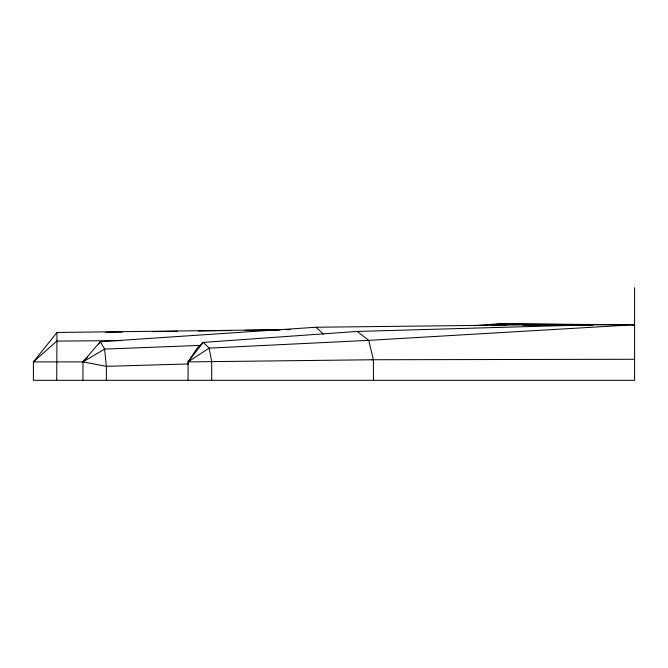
<?xml version="1.0" encoding="UTF-8"?>
<svg xmlns="http://www.w3.org/2000/svg" width="668" height="668" viewBox="0 0 668 668"><rect width="100%" height="100%" fill="white"/><g stroke="black" fill="none" stroke-linecap="round" stroke-linejoin="round"><path stroke-width="1" d="M279.875 329.733L56.98 332.464L56.722 380.317M98.864 344.112L100.292 341.707L316.148 327.245L537.623 324.74L525.157 324.982M188.05 380.317L188.05 361.906L197.202 348.111L203.206 342.4L357.255 331.445L593.042 324.74L590.963 324.94M634.6 359.275L373.437 359.743L188.05 361.906L203.206 342.4L209.209 348.111L211.698 361.906L211.698 380.317M634.6 287.683L634.6 380.317L33.4 380.317L33.4 361.906L56.98 332.464M82.949 380.317L82.949 361.906L100.292 341.707L104.634 349.097L106.362 366.323L106.362 380.317M188.576 363.96L106.362 366.323L82.949 361.906L87.299 357.58M82.757 361.906L33.4 361.906L56.797 341.089L121.367 340.596M33.4 361.906L35.696 359.893M188.05 361.906L209.209 348.111L368.703 340.363L634.6 324.74L497.927 323.83L474.063 325.675M82.949 361.906L104.634 349.097L200.559 345.381M494.17 325.642L497.927 323.83L593.042 324.74L587.84 324.99M632.538 324.957L634.6 324.74L523.069 324.999M536.604 325.617L541.79 325.216L535.544 325.633M544.904 324.974L548.01 324.74L543.861 324.974L548.01 324.74L544.896 324.957M524.113 324.949L527.236 324.74M491.899 325.65L506.453 325.358M578.438 324.974L593.042 324.74M105.653 332.33L122.286 332.088M152.429 331.654L177.379 331.295M198.171 330.994L231.429 330.518M244.939 330.326L280.284 329.817M286.129 329.658L290.296 329.6M371.366 359.768L373.437 359.743L373.437 380.317M357.255 331.445L368.703 340.363L373.437 359.743M316.148 327.245L323.354 334.15"/></g></svg>
